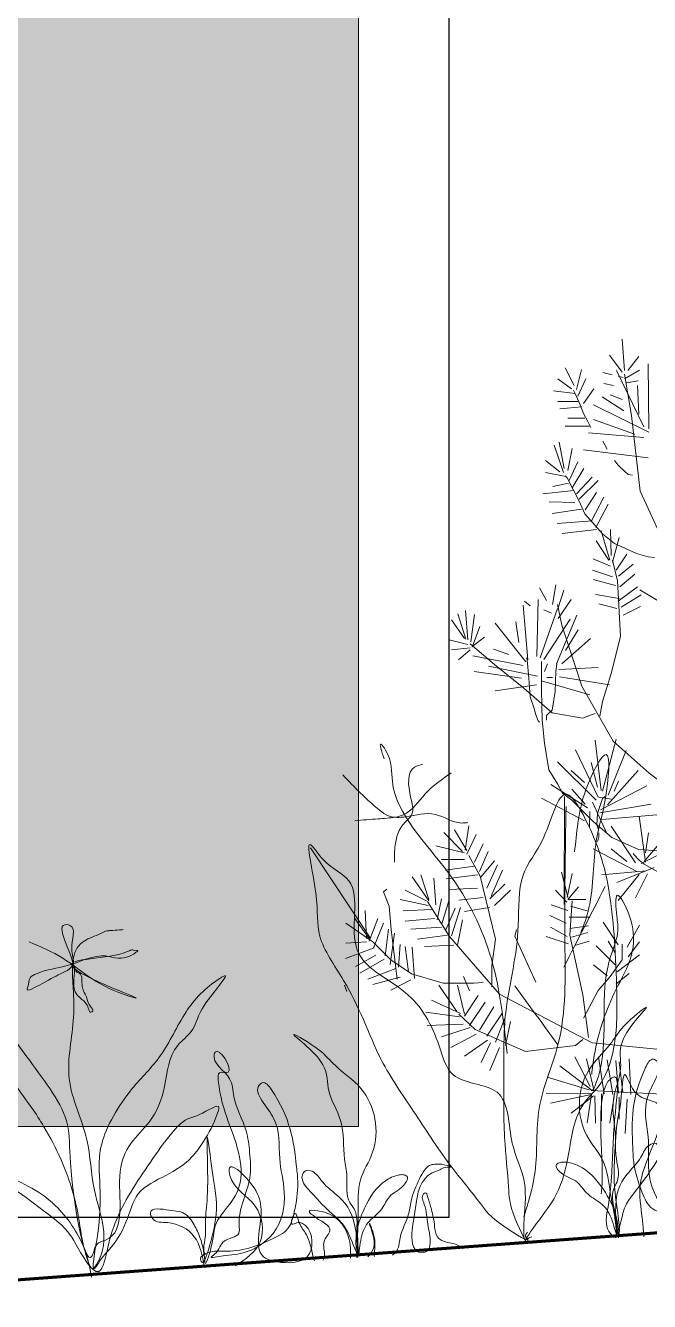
# Model space of a CAD drawing. Header units: millimetres. Extents: x 3779 to 7711, y 1445 to 3132.
# Drawn here: x 3969.166 to 3969.51, y 1451.928 to 1452.633 of the extents above; entities that cross this region are included whole.
import ezdxf

# ---------------------------------------------------------------- set-up
doc = ezdxf.new("R2010")
doc.units = ezdxf.units.MM
for name, color, linetype, lineweight in [('pluma 1', 1, 'Continuous', 9), ('pluma 12', 30, 'Continuous', 120), ('pluma 2.5', 30, 'Continuous', 25), ('TEXTURAS', 35, 'Continuous', 5), ('VEJETACION', 3, 'Continuous', 9)]:
    doc.layers.add(name, color=color, linetype=linetype, lineweight=lineweight)

# ---------------------------------------------------------------- blocks, each defined once
blk = doc.blocks.new('5')
for p, q in [((-0.1454, 0.9575), (-0.1483, 0.9937)), ((-0.1483, 0.9559), (-0.1626, 0.9752)), ((-0.1418, 0.9575), (-0.1289, 0.9737)), ((-0.2035, 0.9405), (-0.2136, 0.9606)), ((-0.2007, 0.9359), (-0.1949, 0.959)), ((-0.1598, 0.9528), (-0.1705, 0.9552)), ((-0.1232, 0.8927), (-0.1548, 0.9575)), ((-0.1454, 0.9482), (-0.1282, 0.9582)), ((-0.1175, 0.8904), (-0.1182, 0.9652)), ((-0.2064, 0.9367), (-0.2222, 0.9482)), ((-0.1992, 0.9282), (-0.1899, 0.9482)), ((-0.1583, 0.9405), (-0.1691, 0.9428)), ((-0.1469, 0.9498), (-0.1526, 0.9513)), ((-0.1375, 0.9058), (-0.1454, 0.9536)), ((-0.1433, 0.9436), (-0.1296, 0.9459)), ((-0.1289, 0.9074), (-0.1304, 0.9405)), ((-0.2021, 0.9313), (-0.2272, 0.9343)), ((-0.2028, 0.932), (-0.2042, 0.9351)), ((-0.1964, 0.9181), (-0.2028, 0.932)), ((-0.1928, 0.9197), (-0.1806, 0.9367)), ((-0.1461, 0.9112), (-0.1712, 0.9274)), ((-0.1483, 0.9243), (-0.1619, 0.9297)), ((-0.1992, 0.922), (-0.2222, 0.922)), ((-0.1949, 0.9158), (-0.22, 0.9135)), ((-0.1928, 0.9081), (-0.1964, 0.9181)), ((-0.1175, 0.8865), (-0.1813, 0.9181)), ((-0.1913, 0.9027), (-0.2107, 0.9027)), ((-0.1878, 0.8989), (-0.1928, 0.9081)), ((-0.1842, 0.8919), (-0.1878, 0.8989)), ((-0.134, 0.8842), (-0.1813, 0.9012)), ((-0.1275, 0.8187), (-0.1375, 0.9058)), ((-0.1856, 0.8935), (-0.2136, 0.8935)), ((-0.1232, 0.8804), (-0.187, 0.8858)), ((-0.2157, 0.8403), (-0.2265, 0.8719)), ((-0.215, 0.8449), (-0.2208, 0.875)), ((-0.2107, 0.8426), (-0.2057, 0.868)), ((-0.1655, 0.8673), (-0.1705, 0.8765)), ((-0.22, 0.841), (-0.2365, 0.8542)), ((-0.2093, 0.831), (-0.1992, 0.8526)), ((-0.1182, 0.8572), (-0.1928, 0.8665)), ((-0.1526, 0.8488), (-0.1569, 0.8542)), ((-0.2129, 0.8357), (-0.2365, 0.8403)), ((-0.2057, 0.8225), (-0.1921, 0.8449)), ((-0.1447, 0.841), (-0.1526, 0.8488)), ((-0.1411, 0.838), (-0.1447, 0.841)), ((-0.1361, 0.8372), (-0.1411, 0.838)), ((-0.21, 0.8279), (-0.2279, 0.8241)), ((-0.2114, 0.8341), (-0.2136, 0.8364)), ((-0.1978, 0.8071), (-0.2114, 0.8341)), ((-0.2007, 0.8156), (-0.1827, 0.8349)), ((-0.1978, 0.8094), (-0.1756, 0.831)), ((-0.2042, 0.8195), (-0.2394, 0.8156)), ((-0.1906, 0.7971), (-0.1777, 0.8171)), ((-0.1835, 0.7848), (-0.1691, 0.8118)), ((-0.0981, 0.7547), (-0.1275, 0.8187)), ((-0.2028, 0.8056), (-0.2322, 0.8064)), ((-0.1949, 0.7979), (-0.2286, 0.7932)), ((-0.1913, 0.7925), (-0.1978, 0.8071)), ((-0.1784, 0.7771), (-0.1641, 0.804)), ((-0.1827, 0.7848), (-0.2229, 0.7817)), ((-0.1705, 0.7693), (-0.1913, 0.7925)), ((-0.1777, 0.7747), (-0.2172, 0.7701)), ((-0.1622, 0.7394), (-0.1723, 0.7733)), ((-0.1569, 0.7585), (-0.1705, 0.7693)), ((-0.1608, 0.7447), (-0.1615, 0.7748)), ((-0.1594, 0.737), (-0.1515, 0.7656)), ((-0.1636, 0.7394), (-0.178, 0.7617)), ((-0.1318, 0.747), (-0.1569, 0.7585)), ((-0.1615, 0.7324), (-0.1816, 0.7409)), ((-0.1536, 0.7155), (-0.1594, 0.7394)), ((-0.155, 0.7278), (-0.1429, 0.7463)), ((-0.1522, 0.7208), (-0.1357, 0.7347)), ((-0.1182, 0.7431), (-0.1318, 0.747)), ((-0.111, 0.7424), (-0.1182, 0.7431)), ((-0.1594, 0.7201), (-0.1823, 0.7278)), ((-0.1507, 0.7085), (-0.1335, 0.7232)), ((-0.2354, 0.6931), (-0.2433, 0.7077)), ((-0.2282, 0.6885), (-0.2246, 0.7108)), ((-0.1558, 0.7101), (-0.1816, 0.717)), ((-0.15, 0.6515), (-0.1536, 0.7155)), ((-0.1529, 0.6923), (-0.1307, 0.7085)), ((-0.0534, 0.6603), (-0.128, 0.7053)), ((-0.254, 0.6869), (-0.2605, 0.6923)), ((-0.2462, 0.6283), (-0.2447, 0.6939)), ((-0.2218, 0.6846), (-0.2153, 0.7047)), ((-0.2218, 0.6723), (-0.2067, 0.6939)), ((-0.1515, 0.6954), (-0.1787, 0.7)), ((-0.1493, 0.6854), (-0.1264, 0.6993)), ((-0.3279, 0.6484), (-0.3373, 0.6777)), ((-0.3258, 0.6476), (-0.3286, 0.6815)), ((-0.3222, 0.6453), (-0.3179, 0.6769)), ((-0.2569, 0.6245), (-0.2619, 0.6877)), ((-0.2426, 0.6268), (-0.2225, 0.6838)), ((-0.2296, 0.6784), (-0.2383, 0.6823)), ((-0.2239, 0.6199), (-0.2002, 0.6761)), ((-0.2174, 0.6646), (-0.2225, 0.6885)), ((-0.1543, 0.6838), (-0.1751, 0.6892)), ((-0.1472, 0.6761), (-0.1271, 0.6862)), ((-0.3294, 0.6491), (-0.3444, 0.6707)), ((-0.3208, 0.6391), (-0.3121, 0.663)), ((-0.2591, 0.6222), (-0.2942, 0.6669)), ((-0.267, 0.6445), (-0.2705, 0.6684)), ((-0.2383, 0.6252), (-0.2081, 0.6715)), ((-0.1945, 0.5944), (-0.2174, 0.6646)), ((-0.3258, 0.6422), (-0.3473, 0.6476)), ((-0.3208, 0.6399), (-0.3064, 0.6507)), ((-0.2174, 0.6199), (-0.1845, 0.6491)), ((-0.2132, 0.6353), (-0.1988, 0.6592)), ((-0.1608, 0.6091), (-0.15, 0.6515)), ((-0.3229, 0.6383), (-0.3444, 0.636)), ((-0.3229, 0.636), (-0.3365, 0.6245)), ((-0.2949, 0.6191), (-0.3229, 0.643)), ((-0.2784, 0.6306), (-0.2964, 0.6368)), ((-0.2619, 0.6183), (-0.32, 0.6291)), ((-0.2454, 0.606), (-0.3021, 0.6175)), ((-0.2612, 0.5921), (-0.2949, 0.6191)), ((-0.2576, 0.6245), (-0.2583, 0.6268)), ((-0.2555, 0.6036), (-0.2576, 0.6245)), ((-0.2411, 0.5898), (-0.2411, 0.6229)), ((-0.2375, 0.6114), (-0.234, 0.6199)), ((-0.2246, 0.6114), (-0.2232, 0.6199)), ((-0.2641, 0.6036), (-0.3186, 0.6114)), ((-0.254, 0.5821), (-0.2555, 0.6036)), ((-0.2347, 0.6044), (-0.2282, 0.6044)), ((-0.2253, 0.5882), (-0.2246, 0.6114)), ((-0.221, 0.6137), (-0.1759, 0.616)), ((-0.2203, 0.6052), (-0.1629, 0.5959)), ((-0.1708, 0.5767), (-0.1608, 0.6091)), ((-0.2469, 0.5959), (-0.2942, 0.589)), ((-0.2289, 0.5636), (-0.2612, 0.5921)), ((-0.2411, 0.6006), (-0.1852, 0.5844)), ((-0.2404, 0.5551), (-0.2411, 0.5898)), ((-0.2289, 0.5667), (-0.2253, 0.5882)), ((-0.1586, 0.5312), (-0.1945, 0.5944)), ((-0.2497, 0.5697), (-0.254, 0.5821)), ((-0.1737, 0.5597), (-0.1708, 0.5767)), ((-0.2476, 0.5613), (-0.2497, 0.5697)), ((-0.2447, 0.5543), (-0.2476, 0.5613)), ((-0.2354, 0.5605), (-0.2289, 0.5667)), ((-0.2354, 0.5551), (-0.2354, 0.5605)), ((-0.1938, 0.5574), (-0.2289, 0.5636)), ((-0.1794, 0.5628), (-0.1938, 0.5574)), ((-0.2433, 0.5528), (-0.2447, 0.5543)), ((-0.2375, 0.5289), (-0.2404, 0.5551)), ((-0.2325, 0.498), (-0.2375, 0.5289)), ((-0.1723, 0.4741), (-0.1794, 0.532)), ((-0.1708, 0.4734), (-0.155, 0.5335)), ((-0.117, 0.4942), (-0.1586, 0.5312)), ((-0.1759, 0.4664), (-0.2017, 0.5212)), ((-0.1644, 0.4687), (-0.1436, 0.5204)), ((-0.178, 0.4633), (-0.2225, 0.5073)), ((-0.1766, 0.478), (-0.1837, 0.5065)), ((-0.2225, 0.4818), (-0.2325, 0.498)), ((-0.1916, 0.4834), (-0.2067, 0.4973)), ((-0.1651, 0.4579), (-0.1299, 0.4973)), ((-0.1572, 0.4734), (-0.1522, 0.4849)), ((-0.0812, 0.4672), (-0.117, 0.4942)), ((-0.188, 0.4541), (-0.2304, 0.4811)), ((-0.2167, 0.471), (-0.2225, 0.4818)), ((-0.206, 0.4633), (-0.2167, 0.471)), ((-0.1909, 0.4587), (-0.206, 0.4757)), ((-0.173, 0.4518), (-0.1199, 0.4795)), ((-0.1916, 0.4394), (-0.2411, 0.4656)), ((-0.1816, 0.4387), (-0.206, 0.4633)), ((-0.1823, 0.461), (-0.1658, 0.4248)), ((-0.1766, 0.4479), (-0.1708, 0.4649)), ((-0.1751, 0.4664), (-0.1608, 0.4641)), ((-0.1737, 0.4487), (-0.1149, 0.4587)), ((-0.1708, 0.4649), (-0.168, 0.4672)), ((-0.1852, 0.4502), (-0.1859, 0.4317)), ((-0.1773, 0.4348), (-0.1766, 0.4479)), ((-0.1715, 0.441), (-0.1084, 0.4464)), ((-0.1213, 0.3916), (-0.1285, 0.4448)), ((-0.3268, 0.405), (-0.3411, 0.4289)), ((-0.3289, 0.4057), (-0.3246, 0.4335)), ((-0.1601, 0.4202), (-0.1816, 0.4387)), ((-0.1759, 0.4302), (-0.1773, 0.4348)), ((-0.1328, 0.3909), (-0.1608, 0.4333)), ((-0.3318, 0.4042), (-0.3533, 0.4258)), ((-0.3268, 0.4011), (-0.316, 0.4235)), ((-0.3182, 0.3918), (-0.3081, 0.4127)), ((-0.1759, 0.4178), (-0.1766, 0.4155)), ((-0.1751, 0.4209), (-0.1759, 0.4178)), ((-0.1751, 0.4256), (-0.1751, 0.4209)), ((-0.1292, 0.4063), (-0.1601, 0.4202)), ((-0.1264, 0.3901), (-0.0711, 0.4178)), ((-0.1228, 0.3924), (-0.0977, 0.4225)), ((-0.1213, 0.4024), (-0.1177, 0.4256)), ((-0.3297, 0.4026), (-0.3627, 0.4104)), ((-0.3117, 0.3757), (-0.3246, 0.3996)), ((-0.3124, 0.3811), (-0.3024, 0.4042)), ((-0.1307, 0.3808), (-0.1816, 0.4071)), ((-0.1429, 0.3924), (-0.1608, 0.4071)), ((-0.1357, 0.4017), (-0.1342, 0.4001)), ((-0.1342, 0.4001), (-0.1285, 0.3939)), ((-0.1063, 0.4047), (-0.1292, 0.4063)), ((-0.3297, 0.3949), (-0.3562, 0.3949)), ((-0.3182, 0.3872), (-0.3519, 0.3826)), ((-0.311, 0.3741), (-0.2952, 0.3934)), ((-0.3038, 0.3618), (-0.2916, 0.3888)), ((-0.2988, 0.3525), (-0.2859, 0.3826)), ((-0.1113, 0.3855), (-0.1543, 0.3685)), ((-0.1285, 0.3939), (-0.1228, 0.3893)), ((-0.1228, 0.3893), (-0.107, 0.3808)), ((-0.3706, 0.3471), (-0.3899, 0.3749)), ((-0.3706, 0.3487), (-0.3799, 0.3772)), ((-0.3627, 0.3425), (-0.3648, 0.3734)), ((-0.3146, 0.3772), (-0.3505, 0.3726)), ((-0.2938, 0.3032), (-0.3117, 0.3757)), ((-0.2106, 0.3518), (-0.2178, 0.3803)), ((-0.2113, 0.351), (-0.2056, 0.3787)), ((-0.1206, 0.3816), (-0.1715, 0.377)), ((-0.1285, 0.3777), (-0.1529, 0.3477)), ((-0.1192, 0.3785), (-0.1328, 0.3508)), ((-0.3734, 0.3471), (-0.3978, 0.3595)), ((-0.3146, 0.3618), (-0.3469, 0.3602)), ((-0.3003, 0.3494), (-0.283, 0.3664)), ((-0.2952, 0.3417), (-0.2766, 0.3595)), ((-0.212, 0.3456), (-0.2249, 0.3595)), ((-0.2106, 0.3487), (-0.1984, 0.3633)), ((-0.3713, 0.3417), (-0.4036, 0.3487)), ((-0.3469, 0.3063), (-0.372, 0.3464)), ((-0.3612, 0.3255), (-0.3562, 0.3494)), ((-0.3555, 0.3209), (-0.3476, 0.3471)), ((-0.3512, 0.314), (-0.3404, 0.3387)), ((-0.3447, 0.307), (-0.334, 0.3394)), ((-0.3081, 0.351), (-0.3361, 0.3479)), ((-0.301, 0.3394), (-0.3297, 0.3348)), ((-0.2106, 0.3363), (-0.2299, 0.3425)), ((-0.2099, 0.3487), (-0.1898, 0.3487)), ((-0.2084, 0.3078), (-0.2056, 0.3471)), ((-0.2077, 0.341), (-0.1883, 0.3356)), ((-0.4394, 0.304), (-0.4559, 0.3271)), ((-0.4423, 0.304), (-0.4437, 0.3363)), ((-0.4394, 0.3009), (-0.4294, 0.3271)), ((-0.3677, 0.3371), (-0.4, 0.3356)), ((-0.3641, 0.3271), (-0.3978, 0.324)), ((-0.3376, 0.2962), (-0.3318, 0.3255)), ((-0.2127, 0.3217), (-0.2314, 0.3302)), ((-0.2091, 0.3286), (-0.1848, 0.3286)), ((-0.4351, 0.3001), (-0.466, 0.3217)), ((-0.4344, 0.2932), (-0.4229, 0.3217)), ((-0.4208, 0.2839), (-0.4172, 0.3147)), ((-0.415, 0.2739), (-0.41, 0.3101)), ((-0.3562, 0.3171), (-0.3914, 0.3147)), ((-0.2113, 0.3063), (-0.2307, 0.3171)), ((-0.2084, 0.3155), (-0.1869, 0.3186)), ((-0.2063, 0.3055), (-0.1876, 0.3109)), ((-0.1528, 0.2965), (-0.1699, 0.3227)), ((-0.1425, 0.2941), (-0.1282, 0.3193)), ((-0.4423, 0.3001), (-0.466, 0.2986)), ((-0.4143, 0.2793), (-0.4351, 0.3001)), ((-0.4057, 0.2708), (-0.4036, 0.297)), ((-0.3942, 0.2654), (-0.3978, 0.2947)), ((-0.3871, 0.2577), (-0.3899, 0.2939)), ((-0.349, 0.3078), (-0.3835, 0.3032)), ((-0.3419, 0.2962), (-0.3756, 0.2947)), ((-0.2895, 0.24), (-0.3469, 0.3063)), ((-0.2981, 0.2723), (-0.2938, 0.3032)), ((-0.2099, 0.2978), (-0.2357, 0.3063)), ((-0.1934, 0.2392), (-0.2084, 0.3078)), ((-0.2013, 0.2962), (-0.1862, 0.3009)), ((-0.1562, 0.2737), (-0.1779, 0.2955)), ((-0.1562, 0.2873), (-0.1642, 0.3008)), ((-0.1482, 0.2795), (-0.1482, 0.2975)), ((-0.1414, 0.2829), (-0.1282, 0.2999)), ((-0.4337, 0.2932), (-0.4667, 0.2808)), ((-0.4315, 0.2847), (-0.4552, 0.2716)), ((-0.4222, 0.2801), (-0.4502, 0.2639)), ((-0.3906, 0.2631), (-0.4143, 0.2793)), ((-0.1619, 0.2601), (-0.1482, 0.2795)), ((-0.1539, 0.2655), (-0.1282, 0.2849)), ((-0.4086, 0.2693), (-0.4409, 0.2569)), ((-0.2981, 0.2484), (-0.2981, 0.2723)), ((-0.1653, 0.2611), (-0.1813, 0.2737)), ((-0.4036, 0.2592), (-0.4351, 0.2508)), ((-0.3914, 0.2562), (-0.4143, 0.2446)), ((-0.3541, 0.2523), (-0.3906, 0.2631)), ((-0.3383, 0.2199), (-0.3591, 0.25)), ((-0.3189, 0.2523), (-0.3541, 0.2523)), ((-0.3297, 0.2168), (-0.3376, 0.25)), ((-0.3081, 0.2531), (-0.3189, 0.2523)), ((-0.1756, 0.2441), (-0.1619, 0.2601)), ((-0.155, 0.2519), (-0.1402, 0.2635)), ((-0.3297, 0.2145), (-0.3139, 0.2384)), ((-0.1826, 0.1837), (-0.2895, 0.24)), ((-0.1869, 0.1898), (-0.1934, 0.2392)), ((-0.1927, 0.2122), (-0.1756, 0.2441)), ((-0.334, 0.2176), (-0.3677, 0.233)), ((-0.3239, 0.2037), (-0.306, 0.2307)), ((-0.3124, 0.1983), (-0.2959, 0.2253)), ((-0.3354, 0.2137), (-0.3741, 0.2191)), ((-0.3175, 0.1991), (-0.3361, 0.2168)), ((-0.3038, 0.1914), (-0.2859, 0.2184)), ((-0.2938, 0.1844), (-0.283, 0.2122)), ((-0.2823, 0.1806), (-0.2766, 0.2083)), ((-0.3311, 0.2053), (-0.3727, 0.2037)), ((-0.3232, 0.2014), (-0.3562, 0.1906)), ((-0.316, 0.1937), (-0.3454, 0.1783)), ((-0.2594, 0.1737), (-0.3175, 0.1991)), ((-0.3031, 0.1868), (-0.3297, 0.1683)), ((-0.2995, 0.1837), (-0.3103, 0.1613)), ((-0.2895, 0.1783), (-0.3003, 0.1521)), ((-0.202, 0.1806), (-0.2594, 0.1737)), ((-0.1934, 0.1875), (-0.202, 0.1806)), ((-0.1044, 0.176), (-0.1826, 0.1837)), ((-0.1848, 0.1336), (-0.2027, 0.1675)), ((-0.1805, 0.1282), (-0.1891, 0.1652)), ((-0.169, 0.1251), (-0.1754, 0.1675)), ((-0.1589, 0.1243), (-0.1654, 0.1644)), ((-0.1525, 0.1258), (-0.1553, 0.1636)), ((-0.1475, 0.1266), (-0.1518, 0.1621)), ((-0.1381, 0.1243), (-0.1403, 0.1652)), ((-0.1826, 0.1289), (-0.2199, 0.1575)), ((-0.1862, 0.1297), (-0.2343, 0.1444)), ((-0.184, 0.1251), (-0.2357, 0.1258)), ((-0.184, 0.1243), (-0.2307, 0.1143)), ((-0.1812, 0.1228), (-0.207, 0.1027)), ((-0.1833, 0.1243), (-0.1883, 0.0919)), ((-0.0944, 0.1243), (-0.184, 0.1289)), ((-0.1797, 0.1228), (-0.179, 0.0912)), ((-0.1718, 0.1251), (-0.1718, 0.0942)), ((-0.1575, 0.122), (-0.1625, 0.0912)), ((-0.1518, 0.1212), (-0.1518, 0.0958)), ((-0.1424, 0.1189), (-0.1446, 0.0796))]:
    blk.add_line(p, q)
blk = doc.blocks.new('KJKHJK')
at = {"layer": 'VEJETACION', "linetype": 'Continuous', "xscale": 0.599999999999909, "yscale": 0.599999999999909, "zscale": 0.599999999999909}
blk.add_blockref('5', (1136.25456, 439.16233), dxfattribs=at)

msp = doc.modelspace()

# ---------------------------------------------------------------- hatches: boundary and pattern name
at = {"layer": 'TEXTURAS'}
h = msp.add_hatch(dxfattribs=at)
h.set_pattern_fill('DOTS', color=256, scale=0.015)
h.set_pattern_definition([(0, (-5.591012, 26.350948), (0.01190625, 0.0238125), [0, -0.0238125])])
h.paths.add_polyline_path([(3967.3498, 1453.02487), (3967.3498, 1452.02487), (3969.3498, 1452.02487), (3969.3498, 1453.02487)])
h.paths.add_polyline_path([(3969.3498, 1454.62487), (3969.3498, 1455.82487), (3967.3498, 1455.82487), (3967.3498, 1454.62487)])
h.paths.add_polyline_path([(3969.3498, 1457.12487), (3969.3498, 1458.72487), (3967.3498, 1458.72487), (3967.3498, 1457.12487)])

# ---------------------------------------------------------------- linework, layer by layer
at = {"layer": 'pluma 1'}
msp.add_lwpolyline([(3969.3498, 1453.02487), (3967.3498, 1453.02487), (3967.3498, 1452.02487), (3969.3498, 1452.02487)], close=True, dxfattribs=at)
at = {"layer": 'pluma 12'}
msp.add_line((3963.4998, 1451.52527), (3978.4998, 1452.62487), dxfattribs=at)
at = {"layer": 'pluma 2.5'}
msp.add_lwpolyline([(3969.3998, 1453.07487), (3967.2998, 1453.07487), (3967.2998, 1451.97487), (3969.3998, 1451.97487)], close=True, dxfattribs=at)
at = {"layer": 'VEJETACION', "color": 84, "linetype": 'Continuous', "lineweight": 5, "ltscale": 0.1}
for p, q in [((3969.46343, 1452.20718), (3969.46331, 1452.14761)), ((3969.32325, 1452.17888), (3969.35617, 1452.12924)), ((3969.36347, 1452.15459), (3969.36534, 1452.15606)), ((3969.36673, 1452.14658), (3969.36347, 1452.15459)), ((3969.36772, 1452.13377), (3969.36673, 1452.14658)), ((3969.37117, 1452.10629), (3969.36772, 1452.13377)), ((3969.43608, 1452.13001), (3969.43699, 1452.13365)), ((3969.44759, 1452.1047), (3969.43608, 1452.13001)), ((3969.34328, 1452.09949), (3969.34201, 1452.10302)), ((3969.411, 1452.09981), (3969.40773, 1452.10782))]:
    msp.add_line(p, q, dxfattribs=at)
for points in [[(3969.43189, 1452.06525), (3969.42311, 1452.11747), (3969.39941, 1452.165), (3969.36842, 1452.21549), (3969.36472, 1452.23283), (3969.3621, 1452.23615), (3969.36391, 1452.22807)], [(3969.38532, 1452.22503), (3969.38074, 1452.2235), (3969.3785, 1452.20687), (3969.37923, 1452.19752), (3969.37384, 1452.19122), (3969.37178, 1452.18753), (3969.36998, 1452.18034), (3969.36954, 1452.1709)], [(3969.34107, 1452.21923), (3969.36142, 1452.19966), (3969.36637, 1452.19652), (3969.37582, 1452.19608), (3969.39218, 1452.19735), (3969.40667, 1452.1926), (3969.41018, 1452.19288)], [(3969.40098, 1452.22037), (3969.3866, 1452.20867), (3969.37456, 1452.19715), (3969.36529, 1452.19526), (3969.36062, 1452.19489), (3969.34775, 1452.19389)], [(3969.44198, 1451.96252), (3969.44626, 1451.96881), (3969.45909, 1451.98768), (3969.46572, 1452.00963), (3969.47426, 1452.03769), (3969.48191, 1452.04663), (3969.48909, 1452.06148), (3969.49243, 1452.09509), (3969.49131, 1452.12478), (3969.48397, 1452.17305), (3969.47657, 1452.19153), (3969.46453, 1452.20846), (3969.45207, 1452.18485), (3969.4406, 1452.16371), (3969.43799, 1452.13611), (3969.43509, 1452.11206), (3969.43102, 1452.08792), (3969.43005, 1452.0545), (3969.43045, 1452.01879), (3969.43257, 1451.99156), (3969.43632, 1451.97399), (3969.44326, 1451.96143), (3969.44317, 1451.96261), (3969.44545, 1451.96398)], [(3969.46441, 1452.20173), (3969.46373, 1452.12618), (3969.45989, 1452.07007), (3969.4495, 1452.03479), (3969.44727, 1452.00015), (3969.44365, 1451.98346), (3969.44102, 1451.97505)], [(3969.44106, 1451.96338), (3969.44113, 1451.97098), (3969.44134, 1451.9938), (3969.43469, 1452.01575), (3969.42624, 1452.04384), (3969.40205, 1452.05352), (3969.39425, 1452.06943), (3969.37551, 1452.09903), (3969.34906, 1452.12241), (3969.34443, 1452.1607), (3969.3304, 1452.17217), (3969.32345, 1452.18054), (3969.32617, 1452.15399), (3969.32835, 1452.13004), (3969.34148, 1452.10562), (3969.3524, 1452.08401), (3969.3624, 1452.06166), (3969.38012, 1452.0333), (3969.40025, 1452.00381), (3969.41712, 1451.98233), (3969.42998, 1451.96978), (3969.44272, 1451.96318), (3969.44199, 1451.96411), (3969.44313, 1451.96651)], [(3969.46311, 1452.113), (3969.48592, 1452.15745)], [(3969.16783, 1452.12693), (3969.18645, 1452.11786), (3969.2026, 1452.10648), (3969.22283, 1452.09701), (3969.22553, 1452.09617), (3969.19152, 1452.11351), (3969.22248, 1452.12172), (3969.22506, 1452.12244), (3969.22667, 1452.12204), (3969.22772, 1452.12213), (3969.22575, 1452.12039), (3969.21004, 1452.11917), (3969.18887, 1452.11383), (3969.17184, 1452.10935), (3969.16834, 1452.10697), (3969.16713, 1452.10214), (3969.16669, 1452.10105), (3969.1749, 1452.1038), (3969.18653, 1452.10997), (3969.19104, 1452.11295), (3969.19197, 1452.1146), (3969.19131, 1452.12297), (3969.19029, 1452.13605), (3969.18868, 1452.13645), (3969.19265, 1452.11255), (3969.19258, 1452.10675), (3969.19375, 1452.09843), (3969.19605, 1452.09597), (3969.19948, 1452.09256), (3969.20077, 1452.0895), (3969.20194, 1452.08801), (3969.20294, 1452.08862), (3969.20169, 1452.09115), (3969.19976, 1452.09574), (3969.19713, 1452.10237), (3969.19551, 1452.10962), (3969.19386, 1452.11054), (3969.19322, 1452.11207), (3969.19257, 1452.1136)], [(3969.45989, 1452.07007), (3969.436, 1452.10268)], [(3969.49338, 1451.96336), (3969.49188, 1451.97588), (3969.48498, 1451.99008), (3969.47131, 1452.00322), (3969.46378, 1452.00526), (3969.46116, 1452.00506), (3969.45915, 1452.00385), (3969.46161, 1451.99931), (3969.47044, 1451.9942), (3969.47564, 1451.98829), (3969.48345, 1451.98259), (3969.48938, 1451.9741), (3969.49217, 1451.96537), (3969.49175, 1451.97745), (3969.49801, 1451.99846), (3969.5057, 1452.00801), (3969.51044, 1452.01469), (3969.51407, 1452.0155), (3969.51576, 1452.01405), (3969.51054, 1451.99996), (3969.50913, 1451.99775), (3969.49771, 1451.98212), (3969.49514, 1451.97455), (3969.49217, 1451.96537), (3969.492, 1451.96747), (3969.4888, 1451.98827), (3969.4848, 1452.00585), (3969.47581, 1452.01989), (3969.4767, 1452.05575), (3969.48872, 1452.07037), (3969.49636, 1452.08044), (3969.50872, 1452.09087), (3969.49545, 1452.07194), (3969.49449, 1452.05713), (3969.49056, 1452.03998), (3969.49171, 1452.0185), (3969.49192, 1452.00904), (3969.49254, 1451.99435), (3969.49073, 1451.99052), (3969.49022, 1451.98364), (3969.49115, 1451.97845), (3969.49281, 1451.96384)], [(3969.26449, 1451.94762), (3969.259, 1451.96404), (3969.24417, 1451.97183), (3969.23612, 1451.97383), (3969.23478, 1451.97741), (3969.24521, 1451.97875), (3969.25436, 1451.97631), (3969.25782, 1451.97237), (3969.26153, 1451.96529), (3969.26477, 1451.9508), (3969.26485, 1451.94976), (3969.26839, 1451.95845), (3969.27107, 1451.9713), (3969.28285, 1451.98906), (3969.284, 1452.00809), (3969.27228, 1452.05034), (3969.273, 1452.0546), (3969.27772, 1452.05497), (3969.27054, 1452.06599), (3969.2701, 1452.0649), (3969.27852, 1452.05135), (3969.28087, 1452.04153), (3969.28761, 1452.02258), (3969.2896, 1452.01063), (3969.28965, 1451.99643), (3969.2838, 1451.97018), (3969.2836, 1451.96596), (3969.27551, 1451.96164), (3969.27028, 1451.95439), (3969.26831, 1451.95266), (3969.27145, 1451.9529), (3969.28603, 1451.95509), (3969.30257, 1451.96586), (3969.30871, 1451.98844), (3969.30619, 1452.00719), (3969.30226, 1452.03057), (3969.2956, 1452.04847), (3969.29661, 1452.04908), (3969.30164, 1452.04526), (3969.3155, 1452.00265), (3969.31619, 1451.99376), (3969.31427, 1451.97782), (3969.30981, 1451.96747), (3969.30531, 1451.96449), (3969.2791, 1451.95613), (3969.27016, 1451.95596), (3969.264, 1451.9539), (3969.26255, 1451.95221), (3969.26264, 1451.95116), (3969.26975, 1451.96803), (3969.2698, 1451.99435), (3969.26631, 1452.01882), (3969.26623, 1451.98618), (3969.26523, 1451.97189), (3969.26492, 1451.96239), (3969.26436, 1451.95604), (3969.26505, 1451.95398)]]:
    msp.add_spline(points, degree=3, dxfattribs=at)
for points, knots in [([(3969.47246, 1452.13187), (3969.47432, 1452.13634), (3969.4801, 1452.15268), (3969.4788, 1452.18028), (3969.48664, 1452.20271), (3969.49023, 1452.24262), (3969.46991, 1452.20327), (3969.47071, 1452.18715), (3969.46897, 1452.17662)], [0.1792242, 0.1792242, 0.1792242, 0.1792242, 0.1937143, 0.2311012, 0.2550797, 0.2793033, 0.3016037, 0.3367139, 0.3367139, 0.3367139, 0.3367139]), ([(3969.47924, 1452.04494), (3969.47991, 1452.04636), (3969.4886, 1452.06626), (3969.48254, 1452.09375), (3969.48929, 1452.1209), (3969.49385, 1452.13162), (3969.49213, 1452.1413), (3969.49097, 1452.15897), (3969.50797, 1452.1271), (3969.49108, 1452.10287), (3969.48095, 1452.07361), (3969.4789, 1452.05716), (3969.47856, 1452.05366)], [1.6937456, 1.6937456, 1.6937456, 1.6937456, 1.6984352, 1.7590359, 1.7699303, 1.7833718, 1.7914099, 1.8029502, 1.8157902, 1.8572899, 1.8958941, 1.9063034, 1.9063034, 1.9063034, 1.9063034]), ([(3969.20233, 1451.94175), (3969.20135, 1451.94698), (3969.19833, 1451.96154), (3969.1808, 1451.986), (3969.15974, 1451.99583), (3969.11225, 1452.01702), (3969.13598, 1451.99998), (3969.14719, 1451.99737), (3969.1602, 1451.99037), (3969.17445, 1451.97929), (3969.18832, 1451.96917), (3969.19549, 1451.95656), (3969.20692, 1451.93581), (3969.21133, 1451.95951), (3969.21699, 1451.97871), (3969.23142, 1452.0006), (3969.24426, 1452.01893), (3969.25378, 1452.02946), (3969.26234, 1452.03072), (3969.27417, 1452.03908), (3969.27005, 1452.0267), (3969.26562, 1452.01869), (3969.2567, 1452.00569), (3969.24356, 1451.99753), (3969.22615, 1451.98982), (3969.22209, 1451.97111), (3969.21438, 1451.95905), (3969.20762, 1451.95225), (3969.20085, 1451.94003), (3969.21109, 1451.98696), (3969.20095, 1452.00871), (3969.22158, 1452.04433), (3969.24239, 1452.06381), (3969.25297, 1452.08889), (3969.26552, 1452.10203), (3969.28127, 1452.11177), (3969.26068, 1452.09027), (3969.25959, 1452.07781), (3969.24495, 1452.06737), (3969.24393, 1452.04741), (3969.2365, 1452.02811), (3969.22264, 1452.01587), (3969.21419, 1451.99411), (3969.22278, 1451.96433), (3969.20465, 1451.9608), (3969.19983, 1451.93715), (3969.18914, 1451.99992), (3969.19106, 1452.03136), (3969.16823, 1452.06036), (3969.1478, 1452.09046), (3969.12694, 1452.09599), (3969.10594, 1452.10875), (3969.12325, 1452.07887), (3969.13709, 1452.07456), (3969.15316, 1452.0705), (3969.15671, 1452.05135), (3969.16763, 1452.03796), (3969.1776, 1452.02264), (3969.18761, 1452.00326), (3969.19412, 1451.98309), (3969.19674, 1451.96353), (3969.19852, 1451.95582), (3969.20224, 1451.94456), (3969.21396, 1451.96168), (3969.20205, 1451.98545), (3969.20165, 1452.02026), (3969.18562, 1452.05046), (3969.19311, 1452.07977), (3969.1922, 1452.10357), (3969.19018, 1452.12457), (3969.20291, 1452.12974), (3969.20787, 1452.13167), (3969.21035, 1452.13312), (3969.21379, 1452.13312), (3969.21676, 1452.13347), (3969.2191, 1452.13364), (3969.21976, 1452.13369)], [0.002268, 0.002268, 0.002268, 0.002268, 0.018273, 0.046968, 0.08365, 0.112338, 0.130172, 0.137802, 0.149484, 0.172954, 0.193505, 0.197984, 0.218824, 0.233162, 0.24711, 0.286002, 0.305882, 0.317303, 0.324597, 0.33602, 0.339187, 0.356706, 0.367352, 0.384876, 0.403266, 0.420291, 0.43892, 0.444586, 0.450999, 0.47026, 0.519692, 0.554414, 0.578494, 0.606554, 0.632847, 0.635087, 0.656521, 0.670434, 0.681081, 0.704884, 0.726387, 0.741968, 0.758544, 0.797198, 0.802593, 0.807071, 0.857943, 0.87897, 0.920175, 0.958036, 0.982265, 0.990342, 1.015457, 1.030748, 1.041949, 1.060359, 1.081861, 1.094409, 1.115054, 1.146877, 1.158935, 1.171117, 1.177834, 1.180667, 1.22177, 1.249879, 1.285018, 1.319063, 1.335115, 1.359887, 1.369754, 1.372922, 1.37609, 1.378094, 1.383104, 1.385107, 1.385107, 1.385107, 1.385107]), ([(3969.56014, 1451.96774), (3969.56025, 1451.97347), (3969.56073, 1451.98495), (3969.57295, 1451.99433), (3969.58404, 1451.99469), (3969.58608, 1452.00426), (3969.57362, 1452.00011), (3969.56619, 1451.99845), (3969.56224, 1451.99143), (3969.55939, 1451.98252), (3969.5588, 1451.97496), (3969.5598, 1451.96567), (3969.55218, 1451.98092), (3969.55147, 1451.99114), (3969.53287, 1452.0028), (3969.52952, 1452.033), (3969.53806, 1452.04991), (3969.53606, 1452.07276), (3969.52505, 1452.06696), (3969.5337, 1452.0868), (3969.53908, 1452.07699), (3969.52807, 1452.06934), (3969.53056, 1452.05351), (3969.52489, 1452.04), (3969.52548, 1452.02448), (3969.5271, 1452.00638), (3969.53759, 1451.9947), (3969.53775, 1451.97949), (3969.54903, 1451.98073), (3969.55018, 1451.97377), (3969.55699, 1451.9708), (3969.54611, 1451.97117), (3969.53738, 1451.9694), (3969.51609, 1451.97763), (3969.50861, 1451.99876), (3969.51108, 1452.0211), (3969.50451, 1452.03969), (3969.51969, 1452.05895), (3969.51096, 1452.0629), (3969.50021, 1452.04203), (3969.50059, 1452.02552), (3969.50174, 1452.00184), (3969.50536, 1451.99062), (3969.51007, 1451.97968), (3969.52428, 1451.9745), (3969.53824, 1451.97108), (3969.55243, 1451.97453), (3969.55822, 1451.97396), (3969.56144, 1451.97212), (3969.56135, 1451.96411), (3969.54654, 1451.9958), (3969.54828, 1452.00603), (3969.54613, 1452.05452), (3969.5507, 1452.00796), (3969.5557, 1451.99255), (3969.55661, 1451.98224), (3969.55938, 1451.97651), (3969.55874, 1451.9737), (3969.55858, 1451.97298)], [0.000913, 0.000913, 0.000913, 0.000913, 0.0173084, 0.0340575, 0.0423584, 0.0461786, 0.0566925, 0.066157, 0.0714054, 0.0793985, 0.09424, 0.0952895, 0.1046771, 0.1177957, 0.1391085, 0.1581799, 0.2020194, 0.2063465, 0.2110719, 0.2242232, 0.2253967, 0.2413574, 0.2514508, 0.2715629, 0.283677, 0.2978834, 0.3247739, 0.3290043, 0.3381728, 0.3471107, 0.3497353, 0.3528855, 0.3676238, 0.3873573, 0.4107605, 0.4296796, 0.4533853, 0.4724863, 0.4736601, 0.4799807, 0.5247805, 0.5337008, 0.5497546, 0.5610222, 0.5664269, 0.5939342, 0.6028751, 0.6093694, 0.6115962, 0.6126457, 0.6309532, 0.6572732, 0.6819853, 0.7146237, 0.728946, 0.7384492, 0.7448328, 0.7469964, 0.7469964, 0.7469964, 0.7469964]), ([(3969.3489, 1451.9524), (3969.34848, 1451.95653), (3969.34757, 1451.96595), (3969.35297, 1451.98096), (3969.36073, 1451.99361), (3969.37001, 1451.99791), (3969.37412, 1451.99851), (3969.37802, 1451.99729), (3969.37357, 1451.98985), (3969.36652, 1451.98776), (3969.36292, 1451.97839), (3969.35485, 1451.97279), (3969.35082, 1451.96512), (3969.34966, 1451.94831), (3969.34856, 1451.97353), (3969.34242, 1451.98428), (3969.33008, 1451.99271), (3969.32614, 1452.00009), (3969.3206, 1452.00116), (3969.31594, 1451.99488), (3969.32382, 1451.98865), (3969.33146, 1451.97948), (3969.34095, 1451.97254), (3969.3451, 1451.96411), (3969.35028, 1451.95086), (3969.34875, 1451.96396), (3969.35016, 1451.97576), (3969.34876, 1451.99564), (3969.36277, 1452.01539), (3969.35765, 1452.04417), (3969.33747, 1452.05686), (3969.3289, 1452.06791), (3969.3037, 1452.08187), (3969.33391, 1452.06138), (3969.33149, 1452.04352), (3969.34254, 1452.02745), (3969.34082, 1452.01063), (3969.34421, 1451.99595), (3969.34223, 1451.98541), (3969.34824, 1451.97881), (3969.34912, 1451.97313), (3969.34851, 1451.96424), (3969.34903, 1451.95757), (3969.34941, 1451.95267)], [0.0002943, 0.0002943, 0.0002943, 0.0002943, 0.0126042, 0.0283908, 0.0473512, 0.0551559, 0.0577811, 0.0601289, 0.0652974, 0.0754898, 0.0833623, 0.0930411, 0.1033918, 0.1125559, 0.124636, 0.1465632, 0.1588164, 0.1670148, 0.1707275, 0.1729543, 0.1879815, 0.1906057, 0.2099613, 0.2179544, 0.2276022, 0.2297011, 0.2507489, 0.2687815, 0.2854514, 0.3213213, 0.3402531, 0.3528934, 0.3690643, 0.3921814, 0.407023, 0.4246157, 0.4461357, 0.4555953, 0.4702969, 0.474528, 0.4814296, 0.4867031, 0.5014046, 0.5014046, 0.5014046, 0.5014046]), ([(3969.4837, 1451.98773), (3969.48415, 1451.99054), (3969.48532, 1452.01037), (3969.47989, 1452.04636), (3969.49416, 1452.05441), (3969.49018, 1452.02437), (3969.49026, 1452.00436), (3969.48823, 1451.9827), (3969.4852, 1451.96852), (3969.4963, 1451.95913), (3969.49024, 1451.98983), (3969.49104, 1452.00611), (3969.49209, 1452.02656), (3969.49513, 1452.03907), (3969.49575, 1452.06157), (3969.50177, 1452.03976), (3969.52388, 1452.0395), (3969.51017, 1452.0104), (3969.50358, 1451.99063), (3969.50649, 1451.97592), (3969.5071, 1451.96685), (3969.50727, 1451.96462), (3969.50733, 1451.96391)], [2.0382333, 2.0382333, 2.0382333, 2.0382333, 2.0474859, 2.1038583, 2.1084542, 2.129251, 2.1628675, 2.1818065, 2.1957765, 2.2015201, 2.222475, 2.2466167, 2.2675717, 2.2770411, 2.2920292, 2.3045509, 2.3163788, 2.3470203, 2.3640922, 2.3847617, 2.3893549, 2.391488, 2.391488, 2.391488, 2.391488]), ([(3969.28159, 1451.94791), (3969.28728, 1451.95164), (3969.29894, 1451.95927), (3969.29536, 1451.98448), (3969.27945, 1451.9903), (3969.27744, 1452.00666), (3969.29741, 1451.98868), (3969.29604, 1451.97455), (3969.29278, 1451.95278), (3969.30861, 1451.94876), (3969.32709, 1451.95066), (3969.32353, 1451.97082), (3969.31592, 1451.97217), (3969.3111, 1451.9692), (3969.31486, 1451.98036), (3969.31676, 1451.97063), (3969.32154, 1451.96541), (3969.32362, 1451.95846), (3969.3249, 1451.95169), (3969.32538, 1451.95069)], [0, 0, 0, 0, 0.0190631, 0.0390751, 0.0609662, 0.0651734, 0.0786481, 0.1041588, 0.1199359, 0.1309978, 0.1477208, 0.1647541, 0.1679551, 0.1706381, 0.1767941, 0.1812877, 0.1888183, 0.2013194, 0.2045943, 0.2045943, 0.2045943, 0.2045943]), ([(3969.36844, 1451.95382), (3969.36912, 1451.95427), (3969.37218, 1451.95687), (3969.37219, 1451.96576), (3969.3776, 1451.97462), (3969.37893, 1451.98622), (3969.38285, 1451.99498), (3969.38744, 1452.00413), (3969.39424, 1452.00409), (3969.39702, 1452.00412), (3969.40232, 1452.00219), (3969.39701, 1452.00271), (3969.39413, 1452.0004), (3969.38953, 1451.99935), (3969.38604, 1451.99579), (3969.38291, 1451.99098), (3969.38156, 1451.98324), (3969.38069, 1451.97494), (3969.37857, 1451.96615), (3969.37945, 1451.95414), (3969.38839, 1451.9556), (3969.39015, 1451.96273), (3969.38735, 1451.97121), (3969.38755, 1451.97978), (3969.38396, 1451.98659), (3969.38713, 1451.98884), (3969.38854, 1451.98379), (3969.39025, 1451.97881), (3969.39178, 1451.97103), (3969.39243, 1451.9625), (3969.40002, 1451.96032), (3969.404, 1451.96008), (3969.40767, 1451.95672), (3969.40749, 1451.95806), (3969.40746, 1451.95825)], [0.3422368, 0.3422368, 0.3422368, 0.3422368, 0.3443383, 0.3528353, 0.3672007, 0.3748583, 0.3870919, 0.3975073, 0.4006648, 0.406031, 0.408384, 0.4115412, 0.4148691, 0.4210279, 0.4243966, 0.4296567, 0.4379725, 0.44767, 0.4541753, 0.4671859, 0.4714285, 0.4761329, 0.4866641, 0.4977581, 0.5035431, 0.5047196, 0.5070718, 0.5146018, 0.5241264, 0.5300063, 0.5384901, 0.5424974, 0.5455653, 0.5460912, 0.5460912, 0.5460912, 0.5460912]), ([(3969.3303, 1451.95105), (3969.33222, 1451.95367), (3969.32807, 1451.9606), (3969.33775, 1451.96945), (3969.32745, 1451.97288), (3969.32107, 1451.97894), (3969.3369, 1451.97805), (3969.34347, 1451.96884), (3969.34542, 1451.95856), (3969.34519, 1451.95379), (3969.34535, 1451.95214)], [0.21086631, 0.21086631, 0.21086631, 0.21086631, 0.22094792, 0.22780607, 0.24083049, 0.24346062, 0.24819661, 0.27051547, 0.27684822, 0.2815838, 0.2815838, 0.2815838, 0.2815838]), ([(3969.35481, 1451.95283), (3969.35546, 1451.95347), (3969.35991, 1451.95855), (3969.35817, 1451.96428), (3969.35481, 1451.97373), (3969.36048, 1451.96213), (3969.35809, 1451.95515), (3969.35856, 1451.9531)], [0.29465003, 0.29465003, 0.29465003, 0.29465003, 0.29681886, 0.31105723, 0.31322568, 0.3208833, 0.33044111, 0.33044111, 0.33044111, 0.33044111])]:
    msp.add_open_spline(points, degree=3, knots=knots, dxfattribs=at)

# ---------------------------------------------------------------- block references
at = {"layer": 'VEJETACION', "linetype": 'Continuous', "xscale": 0.8, "yscale": 0.8, "zscale": 0.8}
msp.add_blockref('KJKHJK', (3060.56283, 1100.65306), dxfattribs=at)

doc.saveas('drawing.dxf')
